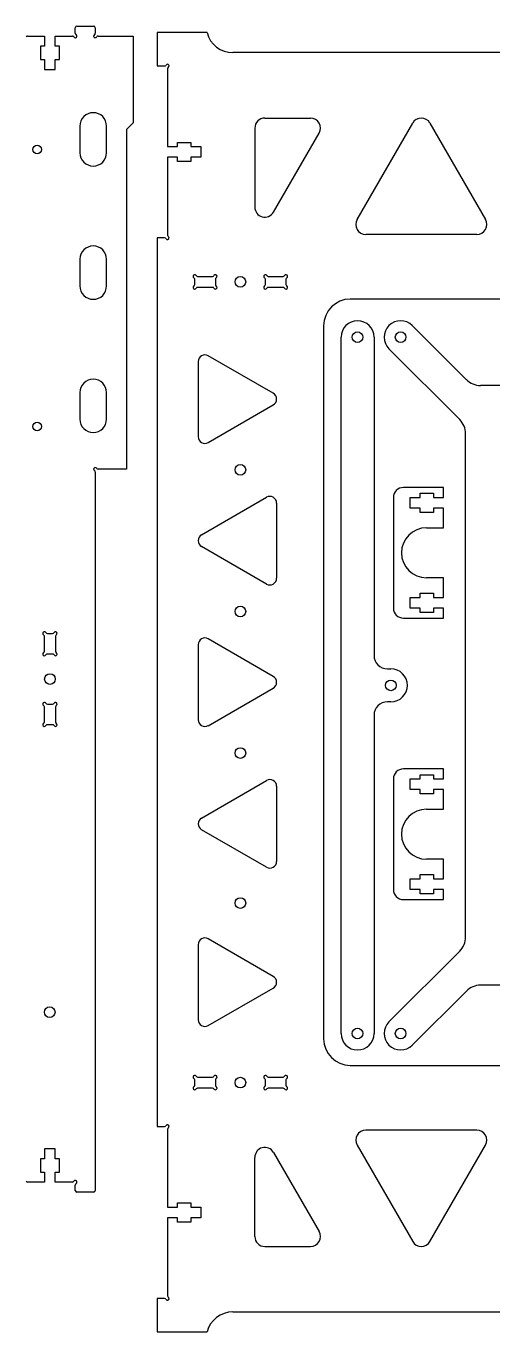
# Model space of a CAD drawing. Extents: x 0 to 1017, y 100 to 755.
# Drawn here: x 607.3 to 747.5, y 362.9 to 754.9 of the extents above; entities that cross this region are included whole.
import ezdxf

# ---------------------------------------------------------------- set-up
doc = ezdxf.new("R2010")
doc.units = 0
doc.header["$MEASUREMENT"] = 0
doc.layers.add('WHITE', color=7, linetype='Continuous')

# ---------------------------------------------------------------- blocks, each defined once
blk = doc.blocks.new('Varilla Mesa')
at = {"layer": 'WHITE', "linetype": 'Continuous'}
for p, q in [((-14.95, -104.5), (-14.95, 104.5)), ((-5.05, 104.5), (-5.05, 8.95)), ((-1.05, 4.95), (0, 4.95)), ((0, -4.95), (-1.05, -4.95)), ((-5.05, -8.95), (-5.05, -104.5))]:
    blk.add_line(p, q, dxfattribs=at)
for centre in [(-10, 104.5), (0, 0), (-10, -104.5)]:
    blk.add_circle(centre, 1.6, dxfattribs=at)
for centre, radius, start, end in [((-10, 104.5), 4.95, 0.0001, 179.9999), ((-1.05, 8.95), 4, 180, 270), ((0, 0), 4.95, 270.0001, 89.9999), ((-1.05, -8.95), 4, 90, 180), ((-10, -104.5), 4.95, 180.0001, 359.9999)]:
    blk.add_arc(centre, radius, start, end, dxfattribs=at)
blk = doc.blocks.new('A$C8085')
at = {"layer": 'WHITE', "linetype": 'Continuous'}
for p, q in [((15.008746, 39.200012), (3, 39.200012)), ((15.008746, 36.200012), (15.008746, 39.200012)), ((0, 36.200012), (0, 3)), ((5.008746, 33), (5.008746, 36.200012)), ((5.008746, 36.200012), (8.008746, 36.200012)), ((8.008746, 36.200012), (8.008746, 37.475006)), ((8.008746, 37.475006), (12.008774, 37.475006)), ((12.008774, 37.475006), (12.008774, 36.200012)), ((12.008774, 36.200012), (15.008746, 36.200012)), ((8.008746, 33), (5.008746, 33)), ((8.008746, 31.725006), (8.008746, 33)), ((12.008774, 31.725006), (8.008746, 31.725006)), ((15.008746, 33), (12.008774, 33)), ((12.008774, 33), (12.008774, 31.725006)), ((15.008746, 27.100006), (15.008746, 33)), ((9.909727, 27.100006), (15.008746, 27.100006)), ((15.008746, 12.100006), (9.909727, 12.100006)), ((15.008746, 6.200012), (15.008746, 12.100006)), ((5.008746, 3), (5.008746, 6.200012)), ((5.008746, 6.200012), (8.008746, 6.200012)), ((8.008746, 6.200012), (8.008746, 7.475006)), ((8.008746, 7.475006), (12.008774, 7.475006)), ((12.008774, 7.475006), (12.008774, 6.200012)), ((12.008774, 6.200012), (15.008746, 6.200012)), ((3, 0), (15.008746, 0)), ((8.008746, 3), (5.008746, 3)), ((8.008746, 1.725006), (8.008746, 3)), ((12.008774, 1.725006), (8.008746, 1.725006)), ((15.008746, 3), (12.008774, 3)), ((12.008774, 3), (12.008774, 1.725006)), ((15.008746, 0), (15.008746, 3))]:
    blk.add_line(p, q, dxfattribs=at)
for centre, radius, start, end in [((3, 36.200012), 3, 90, 180), ((9.909727, 19.600006), 7.5, 90, 270), ((3, 3), 3, 180, 270)]:
    blk.add_arc(centre, radius, start, end, dxfattribs=at)
blk = doc.blocks.new('A$C7980')
at = {"linetype": 'ByBlock'}
blk.add_blockref('A$C8085', (0, 0), dxfattribs=at)

msp = doc.modelspace()

# ---------------------------------------------------------------- linework, layer by layer
at = {"linetype": 'ByBlock'}
for p, q in [((639.48, 751.88), (639.48, 746.87)), ((679, 727.28), (692.7, 727.28)), ((676, 724.28), (676, 700.55)), ((676, 391.57), (676, 415.3)), ((628.08, 409.38), (628.08, 405.38)), ((679, 388.57), (692.7, 388.57))]:
    msp.add_line(p, q, dxfattribs=at)
for centre, start, end in [((679, 724.28), 90, 180), ((679, 700.55), 180, 330), ((679, 415.3), 30, 180), ((679, 391.57), 180, 270)]:
    msp.add_arc(centre, 3, start, end, dxfattribs=at)
at = {"layer": 'WHITE', "linetype": 'Continuous'}
for p, q in [((622.08, 752.74), (622.08, 754.38)), ((622.58, 754.88), (627.58, 754.88)), ((628.08, 754.38), (628.08, 752.74)), ((661.66, 752.93), (646.66, 752.93)), ((646.66, 752.93), (646.66, 742.93)), ((607.75, 751.88), (612.88, 751.88)), ((612.88, 748.88), (611.6, 748.88)), ((611.6, 748.88), (611.6, 744.88)), ((612.88, 751.88), (612.88, 748.88)), ((616.08, 748.88), (616.08, 751.88)), ((616.08, 751.88), (621.21, 751.88)), ((617.35, 748.88), (616.08, 748.88)), ((617.35, 744.88), (617.35, 748.88)), ((628.95, 751.88), (639.48, 751.88)), ((611.6, 744.88), (612.88, 744.88)), ((612.88, 744.88), (612.88, 741.88)), ((616.08, 741.88), (616.08, 744.88)), ((616.08, 744.88), (617.35, 744.88)), ((639.48, 746.88), (639.48, 725.88)), ((952.56, 746.93), (669.4, 746.93)), ((612.88, 741.88), (616.08, 741.88)), ((646.66, 742.93), (648.89, 742.93)), ((649.76, 742.06), (649.76, 718.7)), ((639.48, 725.88), (637.48, 723.88)), ((706.7, 696.86), (723.4, 725.78)), ((728.59, 725.78), (745.29, 696.86)), ((623.48, 724.88), (623.48, 716.88)), ((631.48, 716.88), (631.48, 724.88)), ((637.48, 723.88), (637.48, 621.88)), ((681.59, 699.05), (695.3, 722.78)), ((649.76, 718.7), (652.76, 718.7)), ((652.76, 718.7), (652.76, 719.98)), ((652.76, 719.98), (656.76, 719.98)), ((656.76, 719.98), (656.76, 718.7)), ((656.76, 718.7), (659.76, 718.7)), ((659.76, 718.7), (659.76, 715.5)), ((652.76, 715.5), (649.76, 715.5)), ((649.76, 715.5), (649.76, 692.14)), ((652.76, 714.23), (652.76, 715.5)), ((656.76, 714.23), (652.76, 714.23)), ((659.76, 715.5), (656.76, 715.5)), ((656.76, 715.5), (656.76, 714.23)), ((648.89, 691.28), (646.66, 691.28)), ((646.66, 691.28), (646.66, 424.58)), ((742.7, 692.36), (709.29, 692.36)), ((623.48, 684.88), (623.48, 676.88)), ((631.48, 676.88), (631.48, 684.88)), ((657.96, 677.32), (657.96, 678.89)), ((658.82, 679.75), (663.29, 679.75)), ((664.16, 678.89), (664.16, 677.32)), ((679.16, 677.32), (679.16, 678.89)), ((680.02, 679.75), (684.49, 679.75)), ((685.36, 678.89), (685.36, 677.32)), ((663.29, 676.45), (658.82, 676.45)), ((684.49, 676.45), (680.02, 676.45)), ((975.55, 672.93), (704.66, 672.93)), ((696.66, 664.93), (696.66, 450.93)), ((723.29, 665), (739.53, 648.75)), ((681.53, 644.68), (662, 655.95)), ((737.53, 636.75), (716.29, 658)), ((658.96, 654.2), (658.96, 631.65)), ((758.8, 647), (743.77, 647)), ((623.48, 644.88), (623.48, 636.88)), ((631.48, 636.88), (631.48, 644.88)), ((662, 629.9), (681.53, 641.17)), ((739.29, 481.48), (739.29, 632.51)), ((628.08, 621.01), (628.08, 409.38)), ((637.48, 621.88), (628.95, 621.88)), ((659.98, 602.18), (679.5, 613.45)), ((682.54, 611.7), (682.54, 589.15)), ((679.5, 587.4), (659.98, 598.67)), ((613.7, 572.58), (615.26, 572.58)), ((612.83, 567.24), (612.83, 571.71)), ((616.13, 571.71), (616.13, 567.24)), ((658.96, 569.19), (658.96, 546.65)), ((681.53, 559.67), (662, 570.95)), ((615.26, 566.38), (613.7, 566.38)), ((662, 544.89), (681.53, 556.17)), ((612.83, 546.04), (612.83, 550.51)), ((613.7, 551.38), (615.26, 551.38)), ((616.13, 550.51), (616.13, 546.04)), ((615.26, 545.18), (613.7, 545.18)), ((659.98, 517.17), (679.5, 528.45)), ((682.54, 526.69), (682.54, 504.15)), ((679.5, 502.39), (659.98, 513.67)), ((658.96, 479.15), (658.96, 456.6)), ((681.53, 469.63), (662, 480.9)), ((716.29, 456), (737.53, 477.24)), ((758.8, 467), (743.77, 467)), ((662, 454.85), (681.53, 466.12)), ((739.53, 465.24), (723.29, 449)), ((704.66, 442.93), (975.55, 442.93)), ((658.82, 439.4), (663.29, 439.4)), ((680.02, 439.4), (684.49, 439.4)), ((657.96, 436.97), (657.96, 438.54)), ((663.29, 436.1), (658.82, 436.1)), ((664.16, 438.54), (664.16, 436.97)), ((679.16, 436.97), (679.16, 438.54)), ((684.49, 436.1), (680.02, 436.1)), ((685.36, 438.54), (685.36, 436.97)), ((646.66, 424.58), (648.89, 424.58)), ((649.76, 423.71), (649.76, 400.35)), ((742.7, 423.5), (709.29, 423.5)), ((616.08, 417.88), (612.88, 417.88)), ((612.88, 417.88), (612.88, 414.88)), ((616.08, 414.88), (616.08, 417.88)), ((681.59, 416.8), (695.3, 393.07)), ((706.7, 419), (723.4, 390.07)), ((728.59, 390.07), (745.29, 419)), ((612.88, 414.88), (611.6, 414.88)), ((611.6, 414.88), (611.6, 410.88)), ((617.35, 414.88), (616.08, 414.88)), ((617.35, 410.88), (617.35, 414.88)), ((612.88, 407.88), (607.75, 407.88)), ((611.6, 410.88), (612.88, 410.88)), ((612.88, 410.88), (612.88, 407.88)), ((616.08, 407.88), (616.08, 410.88)), ((616.08, 410.88), (617.35, 410.88)), ((621.21, 407.88), (616.08, 407.88)), ((622.08, 405.38), (622.08, 407.01)), ((627.58, 404.88), (622.58, 404.88)), ((649.76, 400.35), (652.76, 400.35)), ((652.76, 400.35), (652.76, 401.63)), ((652.76, 401.63), (656.76, 401.63)), ((656.76, 401.63), (656.76, 400.35)), ((656.76, 400.35), (659.76, 400.35)), ((659.76, 400.35), (659.76, 397.15)), ((652.76, 397.15), (649.76, 397.15)), ((649.76, 397.15), (649.76, 373.79)), ((652.76, 395.88), (652.76, 397.15)), ((656.76, 395.88), (652.76, 395.88)), ((659.76, 397.15), (656.76, 397.15)), ((656.76, 397.15), (656.76, 395.88)), ((648.89, 372.93), (646.66, 372.93)), ((646.66, 372.93), (646.66, 362.93)), ((669.4, 368.93), (952.56, 368.93)), ((646.66, 362.93), (661.66, 362.93))]:
    msp.add_line(p, q, dxfattribs=at)
for centre, radius in [((610.66, 717.87), 1.3), ((671.66, 678.1), 1.6), ((719.79, 661.5), 1.6), ((610.64, 634.67), 1.3), ((671.66, 621.68), 1.6), ((671.66, 579.17), 1.6), ((614.48, 558.88), 1.6), ((671.66, 536.67), 1.6), ((671.66, 536.67), 1.6), ((671.66, 536.67), 1.6), ((671.66, 491.65), 1.6), ((614.41, 458.88), 1.6), ((719.79, 452.5), 1.6), ((671.66, 437.75), 1.6)]:
    msp.add_circle(centre, radius, dxfattribs=at)
for centre, radius, start, end in [((622.58, 754.38), 0.5, 90, 180), ((622.58, 752.74), 0.5, 180, 239.9998), ((627.58, 754.38), 0.5, 0, 90), ((627.58, 752.74), 0.5, 300, 0), ((669.4, 754.93), 8, 194.4776, 270), ((607.75, 751.38), 0.5, 90, 149.9998), ((621.21, 751.38), 0.5, 30, 90), ((622.08, 751.88), 0.5, 210, 59.9998), ((628.08, 751.88), 0.5, 120, 329.9998), ((628.95, 751.38), 0.5, 90, 149.9998), ((648.89, 743.43), 0.5, 270, 330), ((649.76, 742.93), 0.5, 300.0002, 150), ((650.26, 742.06), 0.5, 120.0002, 180), ((627.48, 724.88), 4, 0, 180), ((692.7, 724.28), 3, 330, 90), ((726, 724.28), 3, 30, 150), ((627.48, 716.88), 4, 180, 360), ((709.29, 695.36), 3, 150, 270), ((742.7, 695.36), 3, 270, 30), ((648.89, 690.78), 0.5, 30.0002, 90), ((649.76, 691.28), 0.5, 210.0002, 60), ((650.26, 692.14), 0.5, 180, 240), ((627.48, 684.88), 4, 0, 180), ((657.96, 679.75), 0.5, 30.0002, 240), ((657.46, 678.89), 0.5, 0, 60), ((658.82, 680.25), 0.5, 210.0002, 270), ((663.29, 680.25), 0.5, 270, 330), ((664.16, 679.75), 0.5, 300.0002, 150), ((664.66, 678.89), 0.5, 120.0002, 180), ((679.16, 679.75), 0.5, 30.0002, 240), ((678.66, 678.89), 0.5, 0, 60), ((680.02, 680.25), 0.5, 210.0002, 270), ((684.49, 680.25), 0.5, 270, 330), ((685.36, 679.75), 0.5, 300.0002, 150), ((685.86, 678.89), 0.5, 120.0002, 180), ((627.48, 676.88), 4, 180, 360), ((657.96, 676.45), 0.5, 120.0002, 330), ((657.46, 677.32), 0.5, 300.0002, 0), ((658.82, 675.95), 0.5, 90, 150), ((663.29, 675.95), 0.5, 30.0002, 90), ((664.16, 676.45), 0.5, 210.0002, 60), ((664.66, 677.32), 0.5, 180, 240), ((679.16, 676.45), 0.5, 120.0002, 330), ((678.66, 677.32), 0.5, 300.0002, 0), ((680.02, 675.95), 0.5, 90, 150), ((684.49, 675.95), 0.5, 30.0002, 90), ((685.36, 676.45), 0.5, 210.0002, 60), ((685.86, 677.32), 0.5, 180, 240), ((704.66, 664.93), 8, 90, 180), ((719.79, 661.5), 4.95, 45.0001, 224.9999), ((660.99, 654.2), 2.02, 60, 180), ((627.48, 644.88), 4, 0, 180), ((743.77, 653), 6, 225, 270), ((680.52, 642.93), 2.02, 300, 60), ((627.48, 636.88), 4, 180, 360), ((733.29, 632.51), 6, 0, 45), ((660.99, 631.65), 2.02, 180, 300), ((628.08, 621.88), 0.5, 30.0002, 240), ((627.58, 621.01), 0.5, 0, 60), ((628.95, 622.38), 0.5, 210.0002, 270), ((680.52, 611.7), 2.02, 0, 120), ((660.99, 600.43), 2.02, 120, 240), ((680.52, 589.15), 2.02, 240, 0), ((612.83, 572.58), 0.5, 30.0002, 240), ((613.7, 573.08), 0.5, 210.0002, 270), ((615.26, 573.08), 0.5, 270, 330), ((616.13, 572.58), 0.5, 300.0002, 150), ((612.33, 571.71), 0.5, 0, 60), ((616.63, 571.71), 0.5, 120.0002, 180), ((660.99, 569.19), 2.02, 60, 180), ((612.83, 566.38), 0.5, 120.0002, 330), ((612.33, 567.24), 0.5, 300.0002, 0), ((613.7, 565.88), 0.5, 90, 150), ((615.26, 565.88), 0.5, 30.0002, 90), ((616.13, 566.38), 0.5, 210.0002, 60), ((616.63, 567.24), 0.5, 180, 240), ((680.52, 557.92), 2.02, 300, 60), ((612.83, 551.38), 0.5, 30.0002, 240), ((612.33, 550.51), 0.5, 0, 60), ((613.7, 551.88), 0.5, 210.0002, 270), ((615.26, 551.88), 0.5, 270, 330), ((616.13, 551.38), 0.5, 300.0002, 150), ((616.63, 550.51), 0.5, 120.0002, 180), ((612.83, 545.18), 0.5, 120.0002, 330), ((612.33, 546.04), 0.5, 300.0002, 0), ((613.7, 544.68), 0.5, 90, 150), ((615.26, 544.68), 0.5, 30.0002, 90), ((616.13, 545.18), 0.5, 210.0002, 60), ((616.63, 546.04), 0.5, 180, 240), ((660.99, 546.65), 2.02, 180, 300), ((680.52, 526.69), 2.02, 0, 120), ((660.99, 515.42), 2.02, 120, 240), ((680.52, 504.15), 2.02, 240, 0), ((660.99, 479.15), 2.02, 60, 180), ((733.29, 481.48), 6, 315, 360), ((680.52, 467.87), 2.02, 300, 60), ((743.77, 461), 6, 90, 135), ((660.99, 456.6), 2.02, 180, 300), ((719.79, 452.5), 4.95, 135.0001, 314.9999), ((704.66, 450.93), 8, 180, 270), ((657.96, 439.4), 0.5, 30.0002, 240), ((658.82, 439.9), 0.5, 210.0002, 270), ((663.29, 439.9), 0.5, 270, 330), ((664.16, 439.4), 0.5, 300.0002, 150), ((679.16, 439.4), 0.5, 30.0002, 240), ((680.02, 439.9), 0.5, 210.0002, 270), ((684.49, 439.9), 0.5, 270, 330), ((685.36, 439.4), 0.5, 300.0002, 150), ((657.96, 436.1), 0.5, 120.0002, 330), ((657.46, 438.54), 0.5, 0, 60), ((657.46, 436.97), 0.5, 300.0002, 0), ((658.82, 435.6), 0.5, 90, 150), ((663.29, 435.6), 0.5, 30.0002, 90), ((664.16, 436.1), 0.5, 210.0002, 60), ((664.66, 438.54), 0.5, 120.0002, 180), ((664.66, 436.97), 0.5, 180, 240), ((679.16, 436.1), 0.5, 120.0002, 330), ((678.66, 438.54), 0.5, 0, 60), ((678.66, 436.97), 0.5, 300.0002, 0), ((680.02, 435.6), 0.5, 90, 150), ((684.49, 435.6), 0.5, 30.0002, 90), ((685.36, 436.1), 0.5, 210.0002, 60), ((685.86, 438.54), 0.5, 120.0002, 180), ((685.86, 436.97), 0.5, 180, 240), ((648.89, 425.08), 0.5, 270, 330), ((649.76, 424.58), 0.5, 300.0002, 150), ((650.26, 423.71), 0.5, 120.0002, 180), ((709.29, 420.5), 3, 90, 210), ((742.7, 420.5), 3, 330, 90), ((607.75, 408.38), 0.5, 210.0002, 270), ((621.21, 408.38), 0.5, 270, 330), ((622.08, 407.88), 0.5, 300.0002, 150), ((622.58, 407.01), 0.5, 120.0002, 180), ((622.58, 405.38), 0.5, 180, 270), ((627.58, 405.38), 0.5, 270, 0), ((692.7, 391.57), 3, 270, 30), ((726, 391.57), 3, 210, 330), ((648.89, 372.43), 0.5, 30.0002, 90), ((649.76, 372.93), 0.5, 210.0002, 60), ((650.26, 373.79), 0.5, 180, 240), ((669.4, 360.93), 8, 90, 165.5224)]:
    msp.add_arc(centre, radius, start, end, dxfattribs=at)

# ---------------------------------------------------------------- block references
at = {"linetype": 'ByBlock'}
for name, p in [('Varilla Mesa', (716.85, 557)), ('A$C7980', (717.61, 577.18)), ('A$C7980', (717.61, 492.7))]:
    msp.add_blockref(name, p, dxfattribs=at)

doc.saveas('drawing.dxf')
